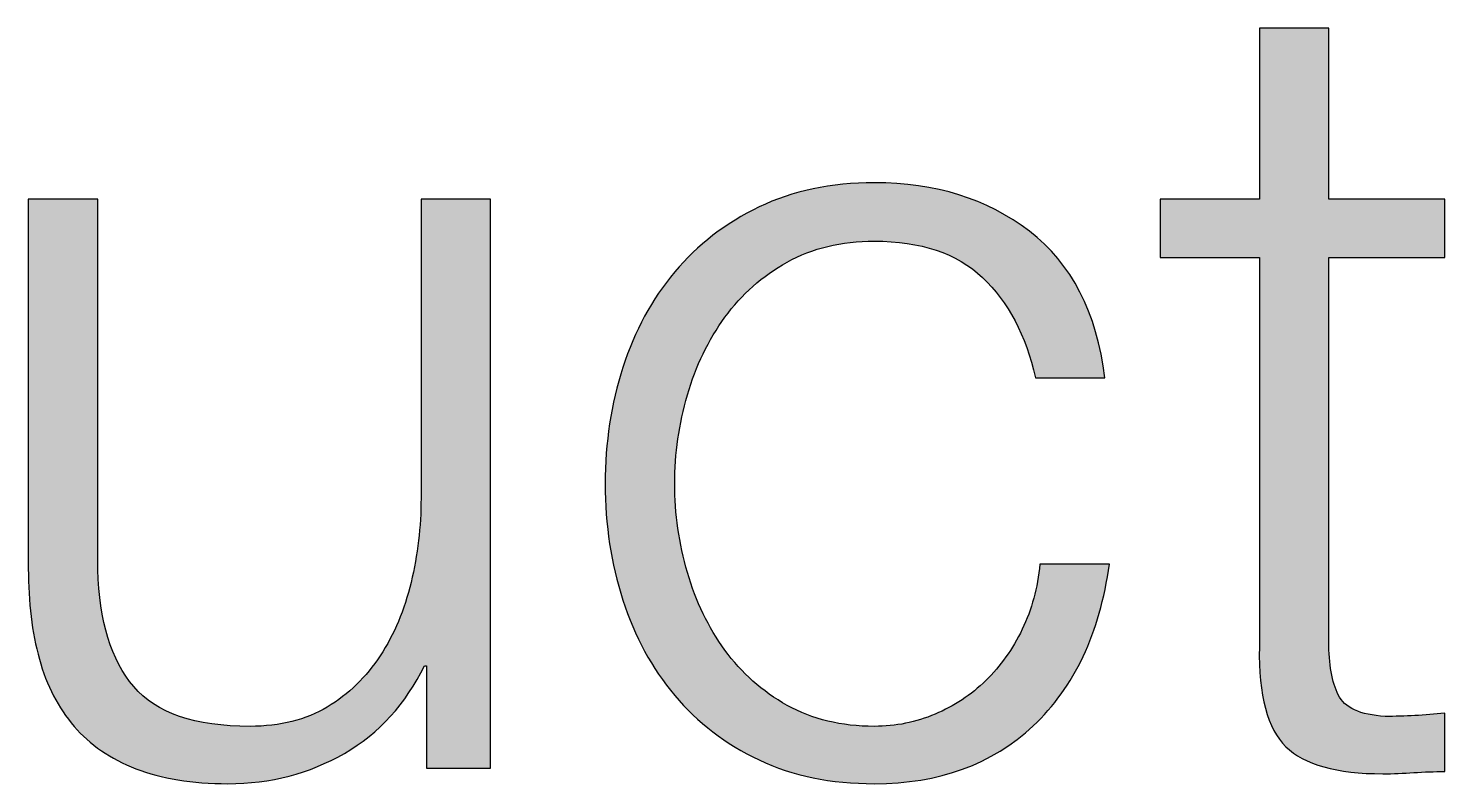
# Paper-space layout 'A2mask' of a CAD drawing. Extents: x 0 to 564, y 0 to 393.
# Drawn here: x 460.74 to 465.79, y 56.21 to 58.9 of the extents above; entities that cross this region are included whole.
import ezdxf
from ezdxf.enums import TextEntityAlignment as Align

# ---------------------------------------------------------------- set-up
doc = ezdxf.new("R2010")
doc.units = 0
doc.layers.get('0').update_dxf_attribs({"linetype": 'CONTINUOUS'})
doc.layers.get('Defpoints').update_dxf_attribs({"linetype": 'CONTINUOUS'})
doc.layers.add('JPP_Mask', color=7, linetype='CONTINUOUS')
doc.styles.add('JPP', font='arial.ttf')

# ---------------------------------------------------------------- blocks, each defined once
blk = doc.blocks.new('A2mask')
at = {"true_color": 0x004a91}
h = blk.add_hatch(color=154, dxfattribs=at)
edge = h.paths.add_edge_path()
edge.add_spline(control_points=[(465.7879, 58.1851), (465.7879, 58.2371), (465.7879, 58.2891), (465.7879, 58.2891), (465.7879, 58.2891), (465.7621, 58.2891), (465.7234, 58.2891)], knot_values=[18.749925, 18.749925, 18.749925, 18.749925, 19.249925, 19.249925, 19.249925, 19.5, 19.5, 19.5, 19.5], degree=3, periodic=0)
edge.add_spline(control_points=[(465.7234, 58.2891), (465.6847, 58.2891), (465.6331, 58.2891), (465.5815, 58.2891)], knot_values=[18.49993, 18.49993, 18.49993, 18.49993, 18.749925, 18.749925, 18.749925, 18.749925], degree=3, periodic=0)
edge.add_spline(control_points=[(465.5815, 58.2891), (465.5557, 58.2891), (465.5299, 58.2891), (465.5058, 58.2891)], knot_values=[18.374932, 18.374932, 18.374932, 18.374932, 18.49993, 18.49993, 18.49993, 18.49993], degree=3, periodic=0)
edge.add_spline(control_points=[(465.5058, 58.2891), (465.4816, 58.2891), (465.459, 58.2891), (465.4397, 58.2891)], knot_values=[18.249935, 18.249935, 18.249935, 18.249935, 18.374932, 18.374932, 18.374932, 18.374932], degree=3, periodic=0)
edge.add_spline(control_points=[(465.4397, 58.2891), (465.43, 58.2891), (465.4212, 58.2891), (465.4133, 58.2891)], knot_values=[18.187436, 18.187436, 18.187436, 18.187436, 18.249935, 18.249935, 18.249935, 18.249935], degree=3, periodic=0)
edge.add_spline(control_points=[(465.4133, 58.2891), (465.4055, 58.2891), (465.3986, 58.2891), (465.393, 58.2891)], knot_values=[18.124938, 18.124938, 18.124938, 18.124938, 18.187436, 18.187436, 18.187436, 18.187436], degree=3, periodic=0)
edge.add_spline(control_points=[(465.393, 58.2891), (465.3902, 58.2891), (465.3876, 58.2891), (465.3854, 58.2891)], knot_values=[18.093688, 18.093688, 18.093688, 18.093688, 18.124938, 18.124938, 18.124938, 18.124938], degree=3, periodic=0)
edge.add_spline(control_points=[(465.3854, 58.2891), (465.3833, 58.2891), (465.3814, 58.2891), (465.3799, 58.2891)], knot_values=[18.062439, 18.062439, 18.062439, 18.062439, 18.093688, 18.093688, 18.093688, 18.093688], degree=3, periodic=0)
edge.add_spline(control_points=[(465.3799, 58.2891), (465.3791, 58.2891), (465.3785, 58.2891), (465.3779, 58.2891)], knot_values=[18.046814, 18.046814, 18.046814, 18.046814, 18.062439, 18.062439, 18.062439, 18.062439], degree=3, periodic=0)
edge.add_spline(control_points=[(465.3779, 58.2891), (465.3773, 58.2891), (465.3768, 58.2891), (465.3764, 58.2891)], knot_values=[18.031189, 18.031189, 18.031189, 18.031189, 18.046814, 18.046814, 18.046814, 18.046814], degree=3, periodic=0)
edge.add_spline(control_points=[(465.3764, 58.2891), (465.3762, 58.2891), (465.3761, 58.2891), (465.3759, 58.2891)], knot_values=[18.023377, 18.023377, 18.023377, 18.023377, 18.031189, 18.031189, 18.031189, 18.031189], degree=3, periodic=0)
edge.add_spline(control_points=[(465.3759, 58.2891), (465.3758, 58.2891), (465.3757, 58.2891), (465.3756, 58.2891)], knot_values=[18.015565, 18.015565, 18.015565, 18.015565, 18.023377, 18.023377, 18.023377, 18.023377], degree=3, periodic=0)
edge.add_spline(control_points=[(465.3756, 58.2891), (465.3755, 58.2891), (465.3755, 58.2891), (465.3754, 58.2891)], knot_values=[18.011659, 18.011659, 18.011659, 18.011659, 18.015565, 18.015565, 18.015565, 18.015565], degree=3, periodic=0)
edge.add_spline(control_points=[(465.3754, 58.2891), (465.3754, 58.2891), (465.3754, 58.2891), (465.3753, 58.2891)], knot_values=[18.007752, 18.007752, 18.007752, 18.007752, 18.011659, 18.011659, 18.011659, 18.011659], degree=3, periodic=0)
edge.add_spline(control_points=[(465.3753, 58.2891), (465.3753, 58.2891), (465.3753, 58.2891), (465.3753, 58.2891)], knot_values=[18.005799, 18.005799, 18.005799, 18.005799, 18.007752, 18.007752, 18.007752, 18.007752], degree=3, periodic=0)
edge.add_spline(control_points=[(465.3753, 58.2891), (465.3753, 58.2891), (465.3753, 58.2891), (465.3753, 58.2891)], knot_values=[18.003846, 18.003846, 18.003846, 18.003846, 18.005799, 18.005799, 18.005799, 18.005799], degree=3, periodic=0)
edge.add_spline(control_points=[(465.3753, 58.2891), (465.3753, 58.2891), (465.3753, 58.2891), (465.3753, 58.2891)], knot_values=[18.00287, 18.00287, 18.00287, 18.00287, 18.003846, 18.003846, 18.003846, 18.003846], degree=3, periodic=0)
edge.add_spline(control_points=[(465.3753, 58.2891), (465.3753, 58.2891), (465.3753, 58.2891), (465.3753, 58.2891)], knot_values=[18.001893, 18.001893, 18.001893, 18.001893, 18.00287, 18.00287, 18.00287, 18.00287], degree=3, periodic=0)
edge.add_spline(control_points=[(465.3753, 58.2891), (465.3753, 58.2891), (465.3753, 58.2891), (465.3753, 58.2891)], knot_values=[18.001405, 18.001405, 18.001405, 18.001405, 18.001893, 18.001893, 18.001893, 18.001893], degree=3, periodic=0)
edge.add_spline(control_points=[(465.3753, 58.2891), (465.3753, 58.2891), (465.3753, 58.2891), (465.3753, 58.2891)], knot_values=[18.000917, 18.000917, 18.000917, 18.000917, 18.001405, 18.001405, 18.001405, 18.001405], degree=3, periodic=0)
edge.add_spline(control_points=[(465.3753, 58.2891), (465.3753, 58.2891), (465.3753, 58.2891), (465.3753, 58.2891), (465.3753, 58.2891), (465.3753, 58.2891), (465.3753, 58.2891)], knot_values=[17.99994, 17.99994, 17.99994, 17.99994, 18.000856, 18.000856, 18.000856, 18.000917, 18.000917, 18.000917, 18.000917], degree=3, periodic=0)
edge.add_spline(control_points=[(465.3753, 58.2891), (465.3753, 58.2892), (465.3753, 58.3272), (465.3753, 58.3843)], knot_values=[17.749945, 17.749945, 17.749945, 17.749945, 17.99994, 17.99994, 17.99994, 17.99994], degree=3, periodic=0)
edge.add_spline(control_points=[(465.3753, 58.3843), (465.3753, 58.4415), (465.3753, 58.5176), (465.3753, 58.5937)], knot_values=[17.49995, 17.49995, 17.49995, 17.49995, 17.749945, 17.749945, 17.749945, 17.749945], degree=3, periodic=0)
edge.add_spline(control_points=[(465.3753, 58.5937), (465.3753, 58.6318), (465.3753, 58.6698), (465.3753, 58.7055)], knot_values=[17.374952, 17.374952, 17.374952, 17.374952, 17.49995, 17.49995, 17.49995, 17.49995], degree=3, periodic=0)
edge.add_spline(control_points=[(465.3753, 58.7055), (465.3753, 58.7412), (465.3753, 58.7745), (465.3753, 58.8031)], knot_values=[17.249955, 17.249955, 17.249955, 17.249955, 17.374952, 17.374952, 17.374952, 17.374952], degree=3, periodic=0)
edge.add_spline(control_points=[(465.3753, 58.8031), (465.3753, 58.8173), (465.3753, 58.8304), (465.3753, 58.842)], knot_values=[17.187456, 17.187456, 17.187456, 17.187456, 17.249955, 17.249955, 17.249955, 17.249955], degree=3, periodic=0)
edge.add_spline(control_points=[(465.3753, 58.842), (465.3753, 58.8536), (465.3753, 58.8637), (465.3753, 58.872)], knot_values=[17.124958, 17.124958, 17.124958, 17.124958, 17.187456, 17.187456, 17.187456, 17.187456], degree=3, periodic=0)
edge.add_spline(control_points=[(465.3753, 58.872), (465.3753, 58.8762), (465.3753, 58.8799), (465.3753, 58.8831)], knot_values=[17.093708, 17.093708, 17.093708, 17.093708, 17.124958, 17.124958, 17.124958, 17.124958], degree=3, periodic=0)
edge.add_spline(control_points=[(465.3753, 58.8831), (465.3753, 58.8864), (465.3753, 58.8891), (465.3753, 58.8914)], knot_values=[17.062459, 17.062459, 17.062459, 17.062459, 17.093708, 17.093708, 17.093708, 17.093708], degree=3, periodic=0)
edge.add_spline(control_points=[(465.3753, 58.8982), (465.3753, 58.8982), (465.3753, 58.8982), (465.3753, 58.8982), (465.3753, 58.8982), (465.3753, 58.8982), (465.3753, 58.8982)], knot_values=[16.999959, 16.999959, 16.999959, 16.999959, 17, 17, 17, 17.000692, 17.000692, 17.000692, 17.000692], degree=3, periodic=0)
edge.add_spline(control_points=[(465.3753, 58.8982), (465.3753, 58.8982), (465.3598, 58.8982), (465.3366, 58.8982)], knot_values=[16.749965, 16.749965, 16.749965, 16.749965, 16.999959, 16.999959, 16.999959, 16.999959], degree=3, periodic=0)
edge.add_spline(control_points=[(465.3366, 58.8982), (465.3134, 58.8982), (465.2824, 58.8982), (465.2515, 58.8982)], knot_values=[16.49997, 16.49997, 16.49997, 16.49997, 16.749965, 16.749965, 16.749965, 16.749965], degree=3, periodic=0)
edge.add_spline(control_points=[(465.2515, 58.8982), (465.236, 58.8982), (465.2206, 58.8982), (465.206, 58.8982)], knot_values=[16.374972, 16.374972, 16.374972, 16.374972, 16.49997, 16.49997, 16.49997, 16.49997], degree=3, periodic=0)
edge.add_spline(control_points=[(465.206, 58.8982), (465.1915, 58.8982), (465.178, 58.8982), (465.1664, 58.8982)], knot_values=[16.249975, 16.249975, 16.249975, 16.249975, 16.374972, 16.374972, 16.374972, 16.374972], degree=3, periodic=0)
edge.add_spline(control_points=[(465.1664, 58.8982), (465.1606, 58.8982), (465.1553, 58.8982), (465.1506, 58.8982)], knot_values=[16.187476, 16.187476, 16.187476, 16.187476, 16.249975, 16.249975, 16.249975, 16.249975], degree=3, periodic=0)
edge.add_spline(control_points=[(465.1506, 58.8982), (465.1459, 58.8982), (465.1418, 58.8982), (465.1384, 58.8982)], knot_values=[16.124977, 16.124977, 16.124977, 16.124977, 16.187476, 16.187476, 16.187476, 16.187476], degree=3, periodic=0)
edge.add_spline(control_points=[(465.1339, 58.8982), (465.1325, 58.8982), (465.1314, 58.8982), (465.1305, 58.8982)], knot_values=[16.062479, 16.062479, 16.062479, 16.062479, 16.093728, 16.093728, 16.093728, 16.093728], degree=3, periodic=0)
edge.add_spline(control_points=[(465.1277, 58.8982), (465.1277, 58.8982), (465.1277, 58.8982), (465.1277, 58.8982), (465.1277, 58.8982), (465.1277, 58.8982), (465.1277, 58.8982)], knot_values=[15.99998, 15.99998, 15.99998, 15.99998, 16.001424, 16.001424, 16.001424, 16.001445, 16.001445, 16.001445, 16.001445], degree=3, periodic=0)
edge.add_spline(control_points=[(465.1277, 58.8982), (465.1277, 58.8982), (465.1277, 58.7459), (465.1277, 58.5937)], knot_values=[15.49999, 15.49999, 15.49999, 15.49999, 15.99998, 15.99998, 15.99998, 15.99998], degree=3, periodic=0)
edge.add_spline(control_points=[(465.1277, 58.5937), (465.1277, 58.4414), (465.1277, 58.2891), (465.1277, 58.2891), (465.1277, 58.2891), (465.1277, 58.2891), (465.1277, 58.2891)], knot_values=[14.999268, 14.999268, 14.999268, 14.999268, 15.499258, 15.499258, 15.499258, 15.49999, 15.49999, 15.49999, 15.49999], degree=3, periodic=0)
edge.add_spline(control_points=[(465.1238, 58.2891), (465.1225, 58.2891), (465.1209, 58.2891), (465.119, 58.2891)], knot_values=[14.906252, 14.906252, 14.906252, 14.906252, 14.937501, 14.937501, 14.937501, 14.937501], degree=3, periodic=0)
edge.add_spline(control_points=[(465.119, 58.2891), (465.1171, 58.2891), (465.115, 58.2891), (465.1125, 58.2891)], knot_values=[14.875002, 14.875002, 14.875002, 14.875002, 14.906252, 14.906252, 14.906252, 14.906252], degree=3, periodic=0)
edge.add_spline(control_points=[(465.1125, 58.2891), (465.1077, 58.2891), (465.1018, 58.2891), (465.0951, 58.2891)], knot_values=[14.812504, 14.812504, 14.812504, 14.812504, 14.875002, 14.875002, 14.875002, 14.875002], degree=3, periodic=0)
edge.add_spline(control_points=[(465.0951, 58.2891), (465.0884, 58.2891), (465.0808, 58.2891), (465.0725, 58.2891)], knot_values=[14.750005, 14.750005, 14.750005, 14.750005, 14.812504, 14.812504, 14.812504, 14.812504], degree=3, periodic=0)
edge.add_spline(control_points=[(465.0725, 58.2891), (465.0559, 58.2891), (465.0366, 58.2891), (465.0159, 58.2891)], knot_values=[14.625008, 14.625008, 14.625008, 14.625008, 14.750005, 14.750005, 14.750005, 14.750005], degree=3, periodic=0)
edge.add_spline(control_points=[(465.0159, 58.2891), (464.9951, 58.2891), (464.973, 58.2891), (464.9509, 58.2891)], knot_values=[14.50001, 14.50001, 14.50001, 14.50001, 14.625008, 14.625008, 14.625008, 14.625008], degree=3, periodic=0)
edge.add_spline(control_points=[(464.9509, 58.2891), (464.9067, 58.2891), (464.8625, 58.2891), (464.8294, 58.2891)], knot_values=[14.250015, 14.250015, 14.250015, 14.250015, 14.50001, 14.50001, 14.50001, 14.50001], degree=3, periodic=0)
edge.add_spline(control_points=[(464.8294, 58.2891), (464.7962, 58.2891), (464.7741, 58.2891), (464.7741, 58.2891), (464.7741, 58.2891), (464.7741, 58.2891), (464.7741, 58.2891)], knot_values=[13.999043, 13.999043, 13.999043, 13.999043, 14.249058, 14.249058, 14.249058, 14.250015, 14.250015, 14.250015, 14.250015], degree=3, periodic=0)
edge.add_spline(control_points=[(464.7741, 58.2868), (464.7741, 58.286), (464.7741, 58.2851), (464.7741, 58.284)], knot_values=[13.906272, 13.906272, 13.906272, 13.906272, 13.937521, 13.937521, 13.937521, 13.937521], degree=3, periodic=0)
edge.add_spline(control_points=[(464.7741, 58.2802), (464.7741, 58.2774), (464.7741, 58.2739), (464.7741, 58.2699)], knot_values=[13.812524, 13.812524, 13.812524, 13.812524, 13.875023, 13.875023, 13.875023, 13.875023], degree=3, periodic=0)
edge.add_spline(control_points=[(464.7741, 58.2699), (464.7741, 58.266), (464.7741, 58.2615), (464.7741, 58.2566)], knot_values=[13.750025, 13.750025, 13.750025, 13.750025, 13.812524, 13.812524, 13.812524, 13.812524], degree=3, periodic=0)
edge.add_spline(control_points=[(464.7741, 58.2566), (464.7741, 58.2469), (464.7741, 58.2355), (464.7741, 58.2233)], knot_values=[13.625027, 13.625027, 13.625027, 13.625027, 13.750025, 13.750025, 13.750025, 13.750025], degree=3, periodic=0)
edge.add_spline(control_points=[(464.7741, 58.2233), (464.7741, 58.2111), (464.7741, 58.1981), (464.7741, 58.1851)], knot_values=[13.50003, 13.50003, 13.50003, 13.50003, 13.625027, 13.625027, 13.625027, 13.625027], degree=3, periodic=0)
edge.add_spline(control_points=[(464.7741, 58.1851), (464.7741, 58.159), (464.7741, 58.133), (464.7741, 58.1135)], knot_values=[13.250035, 13.250035, 13.250035, 13.250035, 13.50003, 13.50003, 13.50003, 13.50003], degree=3, periodic=0)
edge.add_spline(control_points=[(464.7741, 58.1135), (464.7741, 58.094), (464.7741, 58.081), (464.7741, 58.081), (464.7741, 58.081), (464.7741, 58.081), (464.7741, 58.081)], knot_values=[12.999308, 12.999308, 12.999308, 12.999308, 13.249343, 13.249343, 13.249343, 13.250035, 13.250035, 13.250035, 13.250035], degree=3, periodic=0)
edge.add_spline(control_points=[(464.7781, 58.081), (464.7794, 58.081), (464.781, 58.081), (464.7828, 58.081)], knot_values=[12.906292, 12.906292, 12.906292, 12.906292, 12.937541, 12.937541, 12.937541, 12.937541], degree=3, periodic=0)
edge.add_spline(control_points=[(464.7828, 58.081), (464.7847, 58.081), (464.7869, 58.081), (464.7893, 58.081)], knot_values=[12.875042, 12.875042, 12.875042, 12.875042, 12.906292, 12.906292, 12.906292, 12.906292], degree=3, periodic=0)
edge.add_spline(control_points=[(464.7893, 58.081), (464.7941, 58.081), (464.8, 58.081), (464.8067, 58.081)], knot_values=[12.812544, 12.812544, 12.812544, 12.812544, 12.875042, 12.875042, 12.875042, 12.875042], degree=3, periodic=0)
edge.add_spline(control_points=[(464.8067, 58.081), (464.8135, 58.081), (464.8211, 58.081), (464.8293, 58.081)], knot_values=[12.750045, 12.750045, 12.750045, 12.750045, 12.812544, 12.812544, 12.812544, 12.812544], degree=3, periodic=0)
edge.add_spline(control_points=[(464.8293, 58.081), (464.8459, 58.081), (464.8653, 58.081), (464.886, 58.081)], knot_values=[12.625048, 12.625048, 12.625048, 12.625048, 12.750045, 12.750045, 12.750045, 12.750045], degree=3, periodic=0)
edge.add_spline(control_points=[(464.886, 58.081), (464.9067, 58.081), (464.9288, 58.081), (464.9509, 58.081)], knot_values=[12.50005, 12.50005, 12.50005, 12.50005, 12.625048, 12.625048, 12.625048, 12.625048], degree=3, periodic=0)
edge.add_spline(control_points=[(464.9509, 58.081), (464.9951, 58.081), (465.0393, 58.081), (465.0725, 58.081)], knot_values=[12.250055, 12.250055, 12.250055, 12.250055, 12.50005, 12.50005, 12.50005, 12.50005], degree=3, periodic=0)
edge.add_spline(control_points=[(465.0725, 58.081), (465.1056, 58.081), (465.1277, 58.081), (465.1277, 58.081), (465.1277, 58.081), (465.1277, 58.081), (465.1277, 58.081)], knot_values=[11.999694, 11.999694, 11.999694, 11.999694, 12.249749, 12.249749, 12.249749, 12.250055, 12.250055, 12.250055, 12.250055], degree=3, periodic=0)
edge.add_spline(control_points=[(465.1277, 58.077), (465.1277, 58.0757), (465.1277, 58.0741), (465.1277, 58.0721)], knot_values=[11.953186, 11.953186, 11.953186, 11.953186, 11.968811, 11.968811, 11.968811, 11.968811], degree=3, periodic=0)
edge.add_spline(control_points=[(465.1277, 58.0721), (465.1277, 58.0702), (465.1277, 58.068), (465.1277, 58.0654)], knot_values=[11.937561, 11.937561, 11.937561, 11.937561, 11.953186, 11.953186, 11.953186, 11.953186], degree=3, periodic=0)
edge.add_spline(control_points=[(465.1277, 58.0654), (465.1277, 58.0603), (465.1277, 58.0541), (465.1277, 58.0467)], knot_values=[11.906312, 11.906312, 11.906312, 11.906312, 11.937561, 11.937561, 11.937561, 11.937561], degree=3, periodic=0)
edge.add_spline(control_points=[(465.1277, 58.0467), (465.1277, 58.0394), (465.1277, 58.0309), (465.1277, 58.0214)], knot_values=[11.875063, 11.875063, 11.875063, 11.875063, 11.906312, 11.906312, 11.906312, 11.906312], degree=3, periodic=0)
edge.add_spline(control_points=[(465.1277, 58.0214), (465.1277, 58.0025), (465.1277, 57.9794), (465.1277, 57.953)], knot_values=[11.812564, 11.812564, 11.812564, 11.812564, 11.875063, 11.875063, 11.875063, 11.875063], degree=3, periodic=0)
edge.add_spline(control_points=[(465.1277, 57.953), (465.1277, 57.9266), (465.1277, 57.8968), (465.1277, 57.8643)], knot_values=[11.750065, 11.750065, 11.750065, 11.750065, 11.812564, 11.812564, 11.812564, 11.812564], degree=3, periodic=0)
edge.add_spline(control_points=[(465.1277, 57.8643), (465.1277, 57.7993), (465.1277, 57.7235), (465.1277, 57.6422)], knot_values=[11.625068, 11.625068, 11.625068, 11.625068, 11.750065, 11.750065, 11.750065, 11.750065], degree=3, periodic=0)
edge.add_spline(control_points=[(465.1277, 57.6422), (465.1277, 57.5609), (465.1277, 57.4742), (465.1277, 57.3876)], knot_values=[11.50007, 11.50007, 11.50007, 11.50007, 11.625068, 11.625068, 11.625068, 11.625068], degree=3, periodic=0)
edge.add_spline(control_points=[(465.1277, 57.3876), (465.1277, 57.2142), (465.1277, 57.0408), (465.1277, 56.9107)], knot_values=[11.250075, 11.250075, 11.250075, 11.250075, 11.50007, 11.50007, 11.50007, 11.50007], degree=3, periodic=0)
edge.add_spline(control_points=[(465.1277, 56.9107), (465.1277, 56.7806), (465.1277, 56.6939), (465.1277, 56.6939), (465.1251, 56.521), (465.1565, 56.4023), (465.222, 56.3384)], knot_values=[10, 10, 10, 10, 10.250075, 10.250075, 10.250075, 11.250075, 11.250075, 11.250075, 11.250075], degree=3, periodic=0)
edge.add_spline(control_points=[(465.222, 56.3384), (465.2875, 56.2741), (465.4028, 56.2419), (465.5678, 56.2419)], knot_values=[9, 9, 9, 9, 10, 10, 10, 10], degree=3, periodic=0)
edge.add_spline(control_points=[(465.5678, 56.2419), (465.6045, 56.2419), (465.6411, 56.2433), (465.6778, 56.246)], knot_values=[8, 8, 8, 8, 9, 9, 9, 9], degree=3, periodic=0)
edge.add_spline(control_points=[(465.6778, 56.246), (465.7145, 56.2486), (465.7512, 56.2498), (465.7879, 56.2498)], knot_values=[7, 7, 7, 7, 8, 8, 8, 8], degree=3, periodic=0)
edge.add_spline(control_points=[(465.7879, 56.2498), (465.7879, 56.2498), (465.7879, 56.4582), (465.7879, 56.4582), (465.7171, 56.4503), (465.6464, 56.4463), (465.5757, 56.4463)], knot_values=[5, 5, 5, 5, 6, 6, 6, 7, 7, 7, 7], degree=3, periodic=0)
edge.add_spline(control_points=[(465.5757, 56.4463), (465.4866, 56.4515), (465.4309, 56.4771), (465.4087, 56.5229)], knot_values=[4, 4, 4, 4, 5, 5, 5, 5], degree=3, periodic=0)
edge.add_spline(control_points=[(465.4087, 56.5229), (465.3864, 56.5687), (465.3753, 56.6323), (465.3753, 56.7134)], knot_values=[3, 3, 3, 3, 4, 4, 4, 4], degree=3, periodic=0)
edge.add_spline(control_points=[(465.3753, 56.7134), (465.3753, 56.7134), (465.3753, 58.081), (465.3753, 58.081), (465.3753, 58.081), (465.4784, 58.081), (465.5816, 58.081)], knot_values=[1.5, 1.5, 1.5, 1.5, 2.5, 2.5, 2.5, 3, 3, 3, 3], degree=3, periodic=0)
edge.add_spline(control_points=[(465.5816, 58.081), (465.6847, 58.081), (465.7879, 58.081), (465.7879, 58.081), (465.7879, 58.081), (465.7879, 58.133), (465.7879, 58.1851)], knot_values=[0.5, 0.5, 0.5, 0.5, 1, 1, 1, 1.5, 1.5, 1.5, 1.5], degree=3, periodic=0)
h = blk.add_hatch(color=154, dxfattribs=at)
edge = h.paths.add_edge_path()
edge.add_spline(control_points=[(463.0904, 56.9591), (463.0603, 57.0625), (463.0452, 57.168), (463.0452, 57.2754), (463.0452, 57.3829), (463.0603, 57.4882), (463.0904, 57.5918)], knot_values=[4, 4, 4, 4, 5, 5, 5, 6, 6, 6, 6], degree=3, periodic=0)
edge.add_spline(control_points=[(463.0904, 57.5918), (463.1205, 57.6951), (463.1651, 57.7875), (463.224, 57.8687)], knot_values=[3, 3, 3, 3, 4, 4, 4, 4], degree=3, periodic=0)
edge.add_spline(control_points=[(463.224, 57.8687), (463.283, 57.9499), (463.3569, 58.0155), (463.446, 58.0652)], knot_values=[2, 2, 2, 2, 3, 3, 3, 3], degree=3, periodic=0)
edge.add_spline(control_points=[(463.446, 58.0652), (463.535, 58.1149), (463.6386, 58.1399), (463.7564, 58.1399)], knot_values=[1, 1, 1, 1, 2, 2, 2, 2], degree=3, periodic=0)
edge.add_spline(control_points=[(463.7564, 58.1399), (463.9214, 58.1399), (464.0497, 58.0967), (464.1415, 58.0103)], knot_values=[0, 0, 0, 0, 1, 1, 1, 1], degree=3, periodic=0)
edge.add_spline(control_points=[(464.1415, 58.0103), (464.2332, 57.9239), (464.296, 57.8045), (464.3301, 57.6527)], knot_values=[27, 27, 27, 27, 28, 28, 28, 28], degree=3, periodic=0)
edge.add_spline(control_points=[(464.3301, 57.6527), (464.3301, 57.6527), (464.5777, 57.6527), (464.5777, 57.6527), (464.5488, 57.8857), (464.4591, 58.06), (464.3085, 58.1753)], knot_values=[25, 25, 25, 25, 26, 26, 26, 27, 27, 27, 27], degree=3, periodic=0)
edge.add_spline(control_points=[(464.3085, 58.1753), (464.1578, 58.2906), (463.9738, 58.3481), (463.7564, 58.3481)], knot_values=[24, 24, 24, 24, 25, 25, 25, 25], degree=3, periodic=0)
edge.add_spline(control_points=[(463.7564, 58.3481), (463.6018, 58.3481), (463.465, 58.3192), (463.3458, 58.2617)], knot_values=[23, 23, 23, 23, 24, 24, 24, 24], degree=3, periodic=0)
edge.add_spline(control_points=[(463.3458, 58.2617), (463.2266, 58.2042), (463.1264, 58.1268), (463.0452, 58.0299)], knot_values=[22, 22, 22, 22, 23, 23, 23, 23], degree=3, periodic=0)
edge.add_spline(control_points=[(463.0452, 58.0299), (462.964, 57.9329), (462.9024, 57.8195), (462.8606, 57.6899)], knot_values=[21, 21, 21, 21, 22, 22, 22, 22], degree=3, periodic=0)
edge.add_spline(control_points=[(462.8606, 57.6899), (462.8186, 57.5603), (462.7976, 57.422), (462.7976, 57.2754)], knot_values=[20, 20, 20, 20, 21, 21, 21, 21], degree=3, periodic=0)
edge.add_spline(control_points=[(462.7976, 57.2754), (462.7976, 57.1286), (462.8186, 56.9906), (462.8606, 56.861)], knot_values=[19, 19, 19, 19, 20, 20, 20, 20], degree=3, periodic=0)
edge.add_spline(control_points=[(462.8606, 56.861), (462.9024, 56.7313), (462.964, 56.6179), (463.0452, 56.521)], knot_values=[18, 18, 18, 18, 19, 19, 19, 19], degree=3, periodic=0)
edge.add_spline(control_points=[(463.0452, 56.521), (463.1264, 56.4241), (463.2266, 56.3474), (463.3458, 56.2911)], knot_values=[17, 17, 17, 17, 18, 18, 18, 18], degree=3, periodic=0)
edge.add_spline(control_points=[(463.3458, 56.2911), (463.465, 56.2347), (463.6018, 56.2066), (463.7564, 56.2066)], knot_values=[16, 16, 16, 16, 17, 17, 17, 17], degree=3, periodic=0)
edge.add_spline(control_points=[(463.7564, 56.2066), (463.9869, 56.2066), (464.1755, 56.2753), (464.3222, 56.4128), (464.4689, 56.5504), (464.5593, 56.7423), (464.5934, 56.9887)], knot_values=[14, 14, 14, 14, 15, 15, 15, 16, 16, 16, 16], degree=3, periodic=0)
edge.add_spline(control_points=[(464.5934, 56.9887), (464.5934, 56.9887), (464.3458, 56.9887), (464.3458, 56.9887), (464.338, 56.9047), (464.317, 56.8275), (464.2829, 56.7566)], knot_values=[12, 12, 12, 12, 13, 13, 13, 14, 14, 14, 14], degree=3, periodic=0)
edge.add_spline(control_points=[(464.2829, 56.7566), (464.2489, 56.686), (464.2056, 56.6251), (464.1533, 56.574)], knot_values=[11, 11, 11, 11, 12, 12, 12, 12], degree=3, periodic=0)
edge.add_spline(control_points=[(464.1533, 56.574), (464.1008, 56.5229), (464.0406, 56.483), (463.9725, 56.4542), (463.9044, 56.4253), (463.8324, 56.4109), (463.7564, 56.4109)], knot_values=[9, 9, 9, 9, 10, 10, 10, 11, 11, 11, 11], degree=3, periodic=0)
edge.add_spline(control_points=[(463.7564, 56.4109), (463.6386, 56.4109), (463.535, 56.4358), (463.446, 56.4857)], knot_values=[8, 8, 8, 8, 9, 9, 9, 9], degree=3, periodic=0)
edge.add_spline(control_points=[(463.446, 56.4857), (463.3569, 56.5353), (463.283, 56.601), (463.224, 56.6822)], knot_values=[7, 7, 7, 7, 8, 8, 8, 8], degree=3, periodic=0)
edge.add_spline(control_points=[(463.224, 56.6822), (463.1651, 56.7633), (463.1205, 56.8557), (463.0904, 56.9591)], knot_values=[6, 6, 6, 6, 7, 7, 7, 7], degree=3, periodic=0)
h = blk.add_hatch(color=154, dxfattribs=at)
edge = h.paths.add_edge_path()
edge.add_spline(control_points=[(460.9902, 56.9689), (460.9902, 56.9689), (460.9902, 58.2891), (460.9902, 58.2891), (460.9902, 58.2891), (460.9283, 58.2891), (460.8664, 58.2891)], knot_values=[9.5, 9.5, 9.5, 9.5, 10.5, 10.5, 10.5, 11, 11, 11, 11], degree=3, periodic=0)
edge.add_spline(control_points=[(460.8664, 58.2891), (460.8045, 58.2891), (460.7426, 58.2891), (460.7426, 58.2891), (460.7426, 58.2891), (460.7426, 57.9601), (460.7426, 57.631)], knot_values=[8.5, 8.5, 8.5, 8.5, 9, 9, 9, 9.5, 9.5, 9.5, 9.5], degree=3, periodic=0)
edge.add_spline(control_points=[(460.7426, 57.631), (460.7426, 57.302), (460.7426, 56.9729), (460.7426, 56.9729), (460.7426, 56.8524), (460.7557, 56.7449), (460.7819, 56.6506), (460.8081, 56.5563), (460.8494, 56.4764), (460.9057, 56.4109)], knot_values=[6, 6, 6, 6, 6.5, 6.5, 6.5, 7.5, 7.5, 7.5, 8.5, 8.5, 8.5, 8.5], degree=3, periodic=0)
edge.add_spline(control_points=[(460.9057, 56.4109), (460.962, 56.3455), (461.0354, 56.2951), (461.1258, 56.2598)], knot_values=[5, 5, 5, 5, 6, 6, 6, 6], degree=3, periodic=0)
edge.add_spline(control_points=[(461.1258, 56.2598), (461.2161, 56.2242), (461.3255, 56.2066), (461.4539, 56.2066)], knot_values=[4, 4, 4, 4, 5, 5, 5, 5], degree=3, periodic=0)
edge.add_spline(control_points=[(461.4539, 56.2066), (461.6058, 56.2066), (461.7439, 56.2426), (461.8684, 56.3147)], knot_values=[3, 3, 3, 3, 4, 4, 4, 4], degree=3, periodic=0)
edge.add_spline(control_points=[(461.8684, 56.3147), (461.9928, 56.3868), (462.0878, 56.4909), (462.1533, 56.627)], knot_values=[2, 2, 2, 2, 3, 3, 3, 3], degree=3, periodic=0)
edge.add_spline(control_points=[(462.1533, 56.627), (462.1533, 56.627), (462.1612, 56.627), (462.1612, 56.627)], knot_values=[1.00001, 1.00001, 1.00001, 1.00001, 2, 2, 2, 2], degree=3, periodic=0)
edge.add_spline(control_points=[(462.1612, 56.627), (462.1612, 56.627), (462.1612, 56.5357), (462.1612, 56.4444)], knot_values=[0.5, 0.5, 0.5, 0.5, 1, 1, 1, 1], degree=3, periodic=0)
edge.add_spline(control_points=[(462.1612, 56.4444), (462.1612, 56.353), (462.1612, 56.2617), (462.1612, 56.2617), (462.1612, 56.2617), (462.1754, 56.2617), (462.1968, 56.2617)], knot_values=[20.749965, 20.749965, 20.749965, 20.749965, 21.249965, 21.249965, 21.249965, 21.5, 21.5, 21.5, 21.5], degree=3, periodic=0)
edge.add_spline(control_points=[(462.1968, 56.2617), (462.2181, 56.2617), (462.2466, 56.2617), (462.2751, 56.2617)], knot_values=[20.49997, 20.49997, 20.49997, 20.49997, 20.749965, 20.749965, 20.749965, 20.749965], degree=3, periodic=0)
edge.add_spline(control_points=[(462.2751, 56.2617), (462.2893, 56.2617), (462.3036, 56.2617), (462.3169, 56.2617)], knot_values=[20.374972, 20.374972, 20.374972, 20.374972, 20.49997, 20.49997, 20.49997, 20.49997], degree=3, periodic=0)
edge.add_spline(control_points=[(462.3169, 56.2617), (462.3303, 56.2617), (462.3428, 56.2617), (462.3534, 56.2617)], knot_values=[20.249975, 20.249975, 20.249975, 20.249975, 20.374972, 20.374972, 20.374972, 20.374972], degree=3, periodic=0)
edge.add_spline(control_points=[(462.3534, 56.2617), (462.3588, 56.2617), (462.3637, 56.2617), (462.368, 56.2617)], knot_values=[20.187476, 20.187476, 20.187476, 20.187476, 20.249975, 20.249975, 20.249975, 20.249975], degree=3, periodic=0)
edge.add_spline(control_points=[(462.368, 56.2617), (462.3723, 56.2617), (462.3761, 56.2617), (462.3792, 56.2617)], knot_values=[20.124977, 20.124977, 20.124977, 20.124977, 20.187476, 20.187476, 20.187476, 20.187476], degree=3, periodic=0)
edge.add_spline(control_points=[(462.3834, 56.2617), (462.3846, 56.2617), (462.3856, 56.2617), (462.3865, 56.2617)], knot_values=[20.062479, 20.062479, 20.062479, 20.062479, 20.093728, 20.093728, 20.093728, 20.093728], degree=3, periodic=0)
edge.add_spline(control_points=[(462.389, 56.2617), (462.389, 56.2617), (462.389, 56.2617), (462.389, 56.2617), (462.389, 56.2617), (462.389, 56.2617), (462.389, 56.2617)], knot_values=[19.99998, 19.99998, 19.99998, 19.99998, 20.001425, 20.001425, 20.001425, 20.001445, 20.001445, 20.001445, 20.001445], degree=3, periodic=0)
edge.add_spline(control_points=[(462.389, 56.2617), (462.389, 56.2618), (462.389, 56.7686), (462.389, 57.2755)], knot_values=[19.49999, 19.49999, 19.49999, 19.49999, 19.99998, 19.99998, 19.99998, 19.99998], degree=3, periodic=0)
edge.add_spline(control_points=[(462.389, 57.2755), (462.389, 57.7823), (462.389, 58.2891), (462.389, 58.2891), (462.389, 58.2891), (462.389, 58.2891), (462.389, 58.2891)], knot_values=[18.999023, 18.999023, 18.999023, 18.999023, 19.499013, 19.499013, 19.499013, 19.49999, 19.49999, 19.49999, 19.49999], degree=3, periodic=0)
edge.add_spline(control_points=[(462.3863, 58.2891), (462.3853, 58.2891), (462.3842, 58.2891), (462.3829, 58.2891)], knot_values=[18.906252, 18.906252, 18.906252, 18.906252, 18.937501, 18.937501, 18.937501, 18.937501], degree=3, periodic=0)
edge.add_spline(control_points=[(462.3784, 58.2891), (462.375, 58.2891), (462.3709, 58.2891), (462.3662, 58.2891)], knot_values=[18.812504, 18.812504, 18.812504, 18.812504, 18.875003, 18.875003, 18.875003, 18.875003], degree=3, periodic=0)
edge.add_spline(control_points=[(462.3662, 58.2891), (462.3615, 58.2891), (462.3562, 58.2891), (462.3504, 58.2891)], knot_values=[18.750005, 18.750005, 18.750005, 18.750005, 18.812504, 18.812504, 18.812504, 18.812504], degree=3, periodic=0)
edge.add_spline(control_points=[(462.3504, 58.2891), (462.3388, 58.2891), (462.3252, 58.2891), (462.3107, 58.2891)], knot_values=[18.625007, 18.625007, 18.625007, 18.625007, 18.750005, 18.750005, 18.750005, 18.750005], degree=3, periodic=0)
edge.add_spline(control_points=[(462.3107, 58.2891), (462.2962, 58.2891), (462.2807, 58.2891), (462.2653, 58.2891)], knot_values=[18.50001, 18.50001, 18.50001, 18.50001, 18.625008, 18.625008, 18.625008, 18.625008], degree=3, periodic=0)
edge.add_spline(control_points=[(462.2653, 58.2891), (462.2343, 58.2891), (462.2034, 58.2891), (462.1802, 58.2891)], knot_values=[18.250015, 18.250015, 18.250015, 18.250015, 18.50001, 18.50001, 18.50001, 18.50001], degree=3, periodic=0)
edge.add_spline(control_points=[(462.1802, 58.2891), (462.157, 58.2891), (462.1415, 58.2891), (462.1415, 58.2891), (462.1415, 58.2891), (462.1415, 58.2891), (462.1415, 58.2891)], knot_values=[17.999532, 17.999532, 17.999532, 17.999532, 18.249547, 18.249547, 18.249547, 18.250015, 18.250015, 18.250015, 18.250015], degree=3, periodic=0)
edge.add_spline(control_points=[(462.1415, 58.2861), (462.1415, 58.2851), (462.1415, 58.2838), (462.1415, 58.2824)], knot_values=[17.953146, 17.953146, 17.953146, 17.953146, 17.968771, 17.968771, 17.968771, 17.968771], degree=3, periodic=0)
edge.add_spline(control_points=[(462.1415, 58.2824), (462.1415, 58.2809), (462.1415, 58.2791), (462.1415, 58.2772)], knot_values=[17.937521, 17.937521, 17.937521, 17.937521, 17.953146, 17.953146, 17.953146, 17.953146], degree=3, periodic=0)
edge.add_spline(control_points=[(462.1415, 58.2772), (462.1415, 58.2733), (462.1415, 58.2685), (462.1415, 58.2628)], knot_values=[17.906272, 17.906272, 17.906272, 17.906272, 17.937521, 17.937521, 17.937521, 17.937521], degree=3, periodic=0)
edge.add_spline(control_points=[(462.1415, 58.2628), (462.1415, 58.2572), (462.1415, 58.2507), (462.1415, 58.2434)], knot_values=[17.875022, 17.875022, 17.875022, 17.875022, 17.906272, 17.906272, 17.906272, 17.906272], degree=3, periodic=0)
edge.add_spline(control_points=[(462.1415, 58.2434), (462.1415, 58.2289), (462.1415, 58.2112), (462.1415, 58.1909)], knot_values=[17.812524, 17.812524, 17.812524, 17.812524, 17.875022, 17.875022, 17.875022, 17.875022], degree=3, periodic=0)
edge.add_spline(control_points=[(462.1415, 58.1909), (462.1415, 58.1706), (462.1415, 58.1478), (462.1415, 58.1228)], knot_values=[17.750025, 17.750025, 17.750025, 17.750025, 17.812524, 17.812524, 17.812524, 17.812524], degree=3, periodic=0)
edge.add_spline(control_points=[(462.1415, 58.1228), (462.1415, 58.0729), (462.1415, 58.0147), (462.1415, 57.9523)], knot_values=[17.625028, 17.625028, 17.625028, 17.625028, 17.750025, 17.750025, 17.750025, 17.750025], degree=3, periodic=0)
edge.add_spline(control_points=[(462.1415, 57.9523), (462.1415, 57.8899), (462.1415, 57.8233), (462.1415, 57.7568)], knot_values=[17.50003, 17.50003, 17.50003, 17.50003, 17.625028, 17.625028, 17.625028, 17.625028], degree=3, periodic=0)
edge.add_spline(control_points=[(462.1415, 57.7568), (462.1415, 57.6237), (462.1415, 57.4906), (462.1415, 57.3908)], knot_values=[17.250035, 17.250035, 17.250035, 17.250035, 17.50003, 17.50003, 17.50003, 17.50003], degree=3, periodic=0)
edge.add_spline(control_points=[(462.1415, 57.3908), (462.1415, 57.2909), (462.1415, 57.2243), (462.1415, 57.2243), (462.1415, 57.1222), (462.1297, 57.0219), (462.1061, 56.9238), (462.0825, 56.8256), (462.0458, 56.7385), (461.9961, 56.6623)], knot_values=[15, 15, 15, 15, 15.250035, 15.250035, 15.250035, 16.250035, 16.250035, 16.250035, 17.250035, 17.250035, 17.250035, 17.250035], degree=3, periodic=0)
edge.add_spline(control_points=[(461.9961, 56.6623), (461.9463, 56.5864), (461.8834, 56.5255), (461.8075, 56.4797)], knot_values=[14, 14, 14, 14, 15, 15, 15, 15], degree=3, periodic=0)
edge.add_spline(control_points=[(461.8075, 56.4797), (461.7315, 56.4339), (461.6399, 56.4109), (461.5325, 56.4109)], knot_values=[13, 13, 13, 13, 14, 14, 14, 14], degree=3, periodic=0)
edge.add_spline(control_points=[(461.5325, 56.4109), (461.336, 56.4109), (461.1978, 56.4582), (461.1179, 56.5525)], knot_values=[12, 12, 12, 12, 13, 13, 13, 13], degree=3, periodic=0)
edge.add_spline(control_points=[(461.1179, 56.5525), (461.038, 56.6468), (460.9954, 56.7855), (460.9902, 56.9689)], knot_values=[11, 11, 11, 11, 12, 12, 12, 12], degree=3, periodic=0)
at = {"layer": 'Defpoints', "color": 154, "true_color": 0x004a91}
for points, knots in [([(465.7879, 58.2891), (465.7879, 58.2891), (465.7879, 58.081), (465.7879, 58.081), (465.7879, 58.081), (465.3753, 58.081), (465.3753, 58.081), (465.3753, 58.081), (465.3753, 56.7134), (465.3753, 56.7134), (465.3753, 56.6323), (465.3864, 56.5687), (465.4087, 56.5229), (465.4309, 56.4771), (465.4866, 56.4515), (465.5757, 56.4463), (465.6464, 56.4463), (465.7171, 56.4503), (465.7879, 56.4582), (465.7879, 56.4582), (465.7879, 56.2498), (465.7879, 56.2498), (465.7512, 56.2498), (465.7145, 56.2486), (465.6778, 56.246), (465.6411, 56.2433), (465.6045, 56.2419), (465.5678, 56.2419), (465.4028, 56.2419), (465.2875, 56.2741), (465.222, 56.3384), (465.1565, 56.4023), (465.1251, 56.521), (465.1277, 56.6939), (465.1277, 56.6939), (465.1277, 58.081), (465.1277, 58.081), (465.1277, 58.081), (464.7741, 58.081), (464.7741, 58.081), (464.7741, 58.081), (464.7741, 58.2891), (464.7741, 58.2891), (464.7741, 58.2891), (465.1277, 58.2891), (465.1277, 58.2891), (465.1277, 58.2891), (465.1277, 58.8982), (465.1277, 58.8982), (465.1277, 58.8982), (465.3753, 58.8982), (465.3753, 58.8982), (465.3753, 58.8982), (465.3753, 58.2891), (465.3753, 58.2891), (465.3753, 58.2891), (465.7879, 58.2891), (465.7879, 58.2891)], [0, 0, 0, 0, 1, 1, 1, 2, 2, 2, 3, 3, 3, 4, 4, 4, 5, 5, 5, 6, 6, 6, 7, 7, 7, 8, 8, 8, 9, 9, 9, 10, 10, 10, 11, 11, 11, 12, 12, 12, 13, 13, 13, 14, 14, 14, 15, 15, 15, 16, 16, 16, 17, 17, 17, 18, 18, 18, 19, 19, 19, 19]), ([(464.1415, 58.0103), (464.0497, 58.0967), (463.9214, 58.1399), (463.7564, 58.1399), (463.6386, 58.1399), (463.535, 58.1149), (463.446, 58.0652), (463.3569, 58.0155), (463.283, 57.9499), (463.224, 57.8687), (463.1651, 57.7875), (463.1205, 57.6951), (463.0904, 57.5918), (463.0603, 57.4882), (463.0452, 57.3829), (463.0452, 57.2754), (463.0452, 57.168), (463.0603, 57.0625), (463.0904, 56.9591), (463.1205, 56.8557), (463.1651, 56.7633), (463.224, 56.6822), (463.283, 56.601), (463.3569, 56.5353), (463.446, 56.4857), (463.535, 56.4358), (463.6386, 56.4109), (463.7564, 56.4109), (463.8324, 56.4109), (463.9044, 56.4253), (463.9725, 56.4542), (464.0406, 56.483), (464.1008, 56.5229), (464.1533, 56.574), (464.2056, 56.6251), (464.2489, 56.686), (464.2829, 56.7566), (464.317, 56.8275), (464.338, 56.9047), (464.3458, 56.9887), (464.3458, 56.9887), (464.5934, 56.9887), (464.5934, 56.9887), (464.5593, 56.7423), (464.4689, 56.5504), (464.3222, 56.4128), (464.1755, 56.2753), (463.9869, 56.2066), (463.7564, 56.2066), (463.6018, 56.2066), (463.465, 56.2347), (463.3458, 56.2911), (463.2266, 56.3474), (463.1264, 56.4241), (463.0452, 56.521), (462.964, 56.6179), (462.9024, 56.7313), (462.8606, 56.861), (462.8186, 56.9906), (462.7976, 57.1286), (462.7976, 57.2754), (462.7976, 57.422), (462.8186, 57.5603), (462.8606, 57.6899), (462.9024, 57.8195), (462.964, 57.9329), (463.0452, 58.0299), (463.1264, 58.1268), (463.2266, 58.2042), (463.3458, 58.2617), (463.465, 58.3192), (463.6018, 58.3481), (463.7564, 58.3481), (463.9738, 58.3481), (464.1578, 58.2906), (464.3085, 58.1753), (464.4591, 58.06), (464.5488, 57.8857), (464.5777, 57.6527), (464.5777, 57.6527), (464.3301, 57.6527), (464.3301, 57.6527), (464.296, 57.8045), (464.2332, 57.9239), (464.1415, 58.0103)], [0, 0, 0, 0, 1, 1, 1, 2, 2, 2, 3, 3, 3, 4, 4, 4, 5, 5, 5, 6, 6, 6, 7, 7, 7, 8, 8, 8, 9, 9, 9, 10, 10, 10, 11, 11, 11, 12, 12, 12, 13, 13, 13, 14, 14, 14, 15, 15, 15, 16, 16, 16, 17, 17, 17, 18, 18, 18, 19, 19, 19, 20, 20, 20, 21, 21, 21, 22, 22, 22, 23, 23, 23, 24, 24, 24, 25, 25, 25, 26, 26, 26, 27, 27, 27, 28, 28, 28, 28]), ([(462.1612, 56.2617), (462.1612, 56.2617), (462.1612, 56.627), (462.1612, 56.627), (462.1612, 56.627), (462.1533, 56.627), (462.1533, 56.627), (462.0878, 56.4909), (461.9928, 56.3868), (461.8684, 56.3147), (461.7439, 56.2426), (461.6058, 56.2066), (461.4539, 56.2066), (461.3255, 56.2066), (461.2161, 56.2242), (461.1258, 56.2598), (461.0354, 56.2951), (460.962, 56.3455), (460.9057, 56.4109), (460.8494, 56.4764), (460.8081, 56.5563), (460.7819, 56.6506), (460.7557, 56.7449), (460.7426, 56.8524), (460.7426, 56.9729), (460.7426, 56.9729), (460.7426, 58.2891), (460.7426, 58.2891), (460.7426, 58.2891), (460.9902, 58.2891), (460.9902, 58.2891), (460.9902, 58.2891), (460.9902, 56.9689), (460.9902, 56.9689), (460.9954, 56.7855), (461.038, 56.6468), (461.1179, 56.5525), (461.1978, 56.4582), (461.336, 56.4109), (461.5325, 56.4109), (461.6399, 56.4109), (461.7315, 56.4339), (461.8075, 56.4797), (461.8834, 56.5255), (461.9463, 56.5864), (461.9961, 56.6623), (462.0458, 56.7385), (462.0825, 56.8256), (462.1061, 56.9238), (462.1297, 57.0219), (462.1415, 57.1222), (462.1415, 57.2243), (462.1415, 57.2243), (462.1415, 58.2891), (462.1415, 58.2891), (462.1415, 58.2891), (462.389, 58.2891), (462.389, 58.2891), (462.389, 58.2891), (462.389, 56.2617), (462.389, 56.2617), (462.389, 56.2617), (462.1612, 56.2617), (462.1612, 56.2617)], [0, 0, 0, 0, 1, 1, 1, 2, 2, 2, 3, 3, 3, 4, 4, 4, 5, 5, 5, 6, 6, 6, 7, 7, 7, 8, 8, 8, 9, 9, 9, 10, 10, 10, 11, 11, 11, 12, 12, 12, 13, 13, 13, 14, 14, 14, 15, 15, 15, 16, 16, 16, 17, 17, 17, 18, 18, 18, 19, 19, 19, 20, 20, 20, 21, 21, 21, 21])]:
    blk.add_open_spline(points, degree=3, knots=knots, dxfattribs=at)
at = {"color": 7, "style": 'JPP'}
for tag, p in [('Client', (516.6, 80.5)), ('Project1', (516.6, 63)), ('Project2', (516.6, 57.75)), ('Project3', (516.6, 52.5)), ('Title1', (516.6, 40.25)), ('Title2', (516.6, 35)), ('Title3', (516.6, 29.75)), ('Status', (441, 5.25))]:
    blk.add_attdef(tag, text='', height=2.5, dxfattribs=at).set_placement(p, align=Align.MIDDLE_LEFT)
at = {"color": 2, "style": 'JPP'}
for tag, p in [('Scale', (460.25, 17.5)), ('Checked', (523.25, 17.5)), ('Drawn', (491.75, 17.5)), ('Date', (554.75, 17.5))]:
    blk.add_attdef(tag, text='', height=1.4, dxfattribs=at).set_placement(p, align=Align.MIDDLE_CENTER)
at = {"color": 6, "style": 'JPP'}
for tag, p in [('Ref', (504, 5.25)), ('DrgNo.', (533.4, 5.25))]:
    blk.add_attdef(tag, text='', height=2.8, dxfattribs=at).set_placement(p, align=Align.MIDDLE_LEFT)
blk.add_attdef('Rev', text='', height=2.8, dxfattribs=at).set_placement((557.3923, 5.25), align=Align.MIDDLE_CENTER)

psp = doc.layouts.new('A2mask')

# ---------------------------------------------------------------- block references
at = {"layer": 'JPP_Mask'}
psp.add_blockref('A2mask', (0, 0), dxfattribs=at)

doc.saveas('drawing.dxf')
